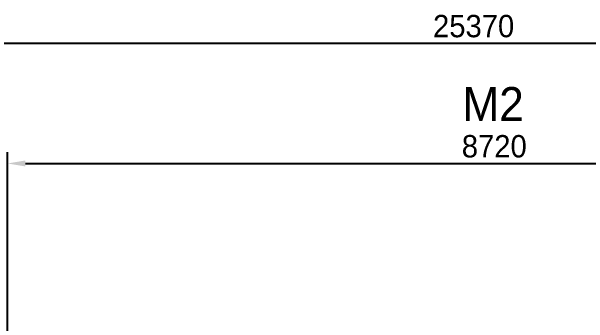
# Model space of a CAD drawing. Header units: inches. Extents: x 0 to 77285, y -118 to 40065.
# Drawn here: x 21100 to 26268, y 27609 to 30400 of the extents above; entities that cross this region are included whole.
import ezdxf
from ezdxf.enums import TextEntityAlignment as Align

# ---------------------------------------------------------------- set-up
doc = ezdxf.new("R2010")
doc.units = ezdxf.units.IN
doc.header["$LTSCALE"] = 5
doc.header["$MEASUREMENT"] = 0
doc.styles.add('SCI', font='')
doc.styles.get('SCI').set_extended_font_data('Gulim')
doc.dimstyles.new('SCH', dxfattribs={"dimtxt": 2.5, "dimasz": 2, "dimexe": 1.25, "dimexo": 0.625, "dimtad": 1, "dimdec": 8, "dimtxsty": 'SCI', "dimcen": 2.5, "dimclrd": 4, "dimclre": 4, "dimclrt": 7, "dimadec": 8, "dimazin": 2, "dimtfac": 1, "dimtdec": 8, "dimtmove": 0, "dimatfit": 3, "dimfxl": 1, "dimarcsym": 0})

# ---------------------------------------------------------------- blocks, each defined once
blk = doc.blocks.new('*D368')
at = {"color": 4, "lineweight": -2, "transparency": 16777216}
for p, q in [((21064.6, 23432.6), (21064.6, 29140.7)), ((29784.6, 23433.1), (29784.6, 29140.7)), ((21224.6, 29040.7), (29624.6, 29040.7))]:
    blk.add_line(p, q, dxfattribs=at)
at = {"color": 4, "transparency": 16777216}
for points in [[(21224.6, 29067.3), (21224.6, 29014), (21064.6, 29040.7)], [(29624.6, 29067.3), (29624.6, 29014), (29784.6, 29040.7)]]:
    blk.add_solid(points, dxfattribs=at)
at = {"layer": 'Defpoints', "color": 0, "transparency": 16777216}
for p in [(29784.6, 29040.7), (21064.6, 23382.6), (29784.6, 23383.1)]:
    blk.add_point(p, dxfattribs=at)
at = {"color": 7, "transparency": 16777216, "insert": (25424.6, 29193.3), "char_height": 200, "attachment_point": 5, "style": 'SCI'}
blk.add_mtext('8720', dxfattribs=at)
blk = doc.blocks.new('*D374')
at = {"color": 4, "lineweight": -2, "transparency": 16777216}
for p, q in [((12554.6, 23925.6), (12554.6, 30215.9)), ((37924.6, 23433.1), (37924.6, 30215.9)), ((12714.6, 30115.9), (37764.6, 30115.9))]:
    blk.add_line(p, q, dxfattribs=at)
at = {"color": 4, "transparency": 16777216}
for points in [[(12714.6, 30142.5), (12714.6, 30089.2), (12554.6, 30115.9)], [(37764.6, 30142.5), (37764.6, 30089.2), (37924.6, 30115.9)]]:
    blk.add_solid(points, dxfattribs=at)
at = {"layer": 'Defpoints', "color": 0, "transparency": 16777216}
for p in [(37924.6, 30115.9), (12554.6, 23875.6), (37924.6, 23383.1)]:
    blk.add_point(p, dxfattribs=at)
at = {"color": 7, "transparency": 16777216, "insert": (25239.6, 30268.5), "char_height": 200, "attachment_point": 5, "style": 'SCI'}
blk.add_mtext('25370', dxfattribs=at)

msp = doc.modelspace()

# ---------------------------------------------------------------- texts
at = {"color": 40, "style": 'SCI'}
msp.add_text('M2', height=302.884615385, dxfattribs=at).set_placement((25138.59333359, 29572.84896318), align=Align.MIDDLE_LEFT)

# ---------------------------------------------------------------- dimensions: what is measured, and where the dimension line sits
for base, p1, p2, picture, middle in [((37924.649780898, 30115.8761734788), (12554.649780898, 23875.5504762968), (37924.649780898, 23383.0504762948), '*D374', (25239.649780898, 30268.5392893244)), ((29784.649780898, 29040.6754827387), (21064.649780898, 23382.5504762948), (29784.649780898, 23383.0504762948), '*D368', (25424.649780898, 29193.3385985842))]:
    dim = msp.add_linear_dim(base=base, p1=p1, p2=p2, dimstyle='SCH', override={"dimscale": 80})
    dim.commit()
    dim.dimension.update_dxf_attribs({"geometry": picture, "text_midpoint": middle})

doc.saveas('drawing.dxf')
